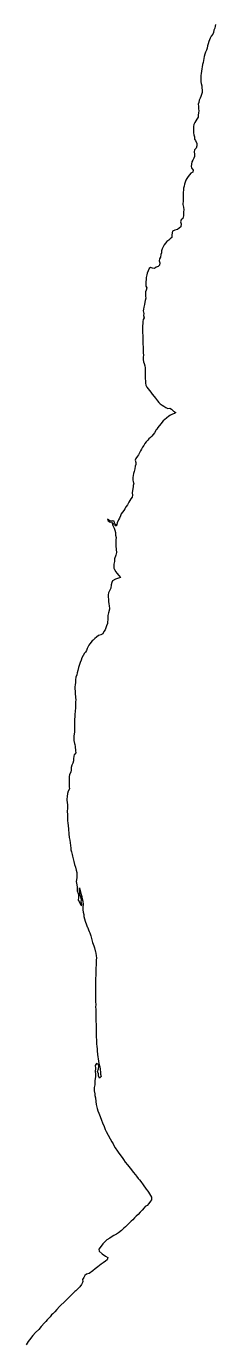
# Model space of a CAD drawing. Extents: x -74 to -34.8, y -33.8 to 5.3.
# Drawn here: x -39.262 to -39.071, y -17.834 to -16.506 of the extents above; entities that cross this region are included whole.
import ezdxf

# ---------------------------------------------------------------- set-up
doc = ezdxf.new("R2010")
doc.units = 0
doc.header["$LTSCALE"] = 2
doc.layers.add('UFEBRASIL', color=7, linetype='Continuous')

msp = doc.modelspace()

# ---------------------------------------------------------------- linework, layer by layer
at = {"layer": 'UFEBRASIL'}
msp.add_lwpolyline([(-39.0713, -16.5044), (-39.0717, -16.5064), (-39.0723, -16.5082), (-39.0731, -16.5104), (-39.0735, -16.5125), (-39.0742, -16.5143), (-39.0757, -16.5162), (-39.0767, -16.5182), (-39.0774, -16.5201), (-39.0781, -16.5218), (-39.0789, -16.524), (-39.0796, -16.526), (-39.08, -16.5285), (-39.0807, -16.5305), (-39.0814, -16.5323), (-39.0823, -16.5344), (-39.0829, -16.5367), (-39.0832, -16.5388), (-39.0836, -16.5408), (-39.084, -16.5429), (-39.0845, -16.545), (-39.085, -16.5472), (-39.0853, -16.5494), (-39.0855, -16.5515), (-39.0859, -16.5539), (-39.0864, -16.5559), (-39.0864, -16.5579), (-39.0862, -16.5599), (-39.0863, -16.5622), (-39.0858, -16.5641), (-39.0853, -16.5663), (-39.0851, -16.5686), (-39.0849, -16.5704), (-39.0849, -16.573), (-39.0855, -16.5751), (-39.0864, -16.577), (-39.0871, -16.5789), (-39.0879, -16.5809), (-39.0883, -16.583), (-39.0888, -16.585), (-39.0887, -16.587), (-39.0886, -16.5894), (-39.0883, -16.5916), (-39.0886, -16.5937), (-39.0889, -16.5959), (-39.0891, -16.5981), (-39.0904, -16.5998), (-39.0914, -16.6015), (-39.0922, -16.6034), (-39.0933, -16.6053), (-39.0938, -16.6074), (-39.0938, -16.6088), (-39.0938, -16.6117), (-39.0937, -16.6138), (-39.0932, -16.6158), (-39.0926, -16.6178), (-39.0925, -16.62), (-39.0918, -16.6213), (-39.0903, -16.6244), (-39.0904, -16.627), (-39.0909, -16.6291), (-39.0926, -16.6307), (-39.0931, -16.6328), (-39.0928, -16.6353), (-39.0927, -16.6375), (-39.0933, -16.6393), (-39.0945, -16.6414), (-39.0954, -16.6431), (-39.0957, -16.6453), (-39.096, -16.6475), (-39.0956, -16.6491), (-39.0941, -16.6514), (-39.0945, -16.6533), (-39.0965, -16.6544), (-39.0978, -16.656), (-39.0991, -16.6578), (-39.1004, -16.6597), (-39.1015, -16.6615), (-39.1022, -16.6635), (-39.1026, -16.6654), (-39.1031, -16.6676), (-39.1036, -16.6696), (-39.1038, -16.6716), (-39.104, -16.6735), (-39.1041, -16.6758), (-39.1041, -16.6781), (-39.1042, -16.6801), (-39.1042, -16.6818), (-39.1043, -16.686), (-39.1038, -16.6888), (-39.1033, -16.6914), (-39.1039, -16.6934), (-39.1037, -16.6957), (-39.1037, -16.6973), (-39.1045, -16.7), (-39.106, -16.7014), (-39.1068, -16.7033), (-39.1061, -16.7055), (-39.1066, -16.7083), (-39.108, -16.7099), (-39.1099, -16.711), (-39.1126, -16.7117), (-39.1148, -16.7129), (-39.1153, -16.7145), (-39.1155, -16.717), (-39.1156, -16.7191), (-39.1173, -16.7204), (-39.1187, -16.7219), (-39.1207, -16.7231), (-39.1218, -16.7249), (-39.1232, -16.7265), (-39.1243, -16.7285), (-39.1252, -16.7305), (-39.1258, -16.7326), (-39.1261, -16.7348), (-39.1265, -16.7364), (-39.1269, -16.7389), (-39.1281, -16.7408), (-39.1284, -16.7428), (-39.1277, -16.7448), (-39.128, -16.747), (-39.1294, -16.7486), (-39.1314, -16.7492), (-39.1331, -16.7503), (-39.135, -16.7501), (-39.1371, -16.7495), (-39.1384, -16.7505), (-39.1395, -16.7528), (-39.1404, -16.7551), (-39.1407, -16.757), (-39.1415, -16.7595), (-39.1414, -16.7619), (-39.1417, -16.7637), (-39.1419, -16.7661), (-39.1416, -16.7681), (-39.1409, -16.7701), (-39.1413, -16.7722), (-39.1421, -16.7741), (-39.1422, -16.7761), (-39.142, -16.7782), (-39.1419, -16.7805), (-39.1424, -16.7827), (-39.1428, -16.7843), (-39.1432, -16.7867), (-39.1438, -16.7893), (-39.1442, -16.7914), (-39.1443, -16.793), (-39.1439, -16.7958), (-39.144, -16.7979), (-39.1436, -16.8002), (-39.1444, -16.8017), (-39.1448, -16.8039), (-39.1449, -16.805), (-39.1451, -16.8091), (-39.1451, -16.8112), (-39.1451, -16.813), (-39.1452, -16.8154), (-39.1447, -16.818), (-39.1449, -16.8202), (-39.1447, -16.8224), (-39.1448, -16.825), (-39.1447, -16.827), (-39.1443, -16.8291), (-39.1445, -16.8313), (-39.1443, -16.8336), (-39.1445, -16.8358), (-39.1441, -16.8376), (-39.1443, -16.84), (-39.1445, -16.8423), (-39.1442, -16.8444), (-39.1433, -16.8463), (-39.1428, -16.8484), (-39.1425, -16.8505), (-39.1423, -16.8519), (-39.1424, -16.8544), (-39.1424, -16.8573), (-39.1423, -16.8581), (-39.1423, -16.8616), (-39.1422, -16.8638), (-39.142, -16.8659), (-39.1418, -16.868), (-39.1406, -16.87), (-39.1393, -16.8716), (-39.138, -16.8734), (-39.1368, -16.8751), (-39.1353, -16.8772), (-39.1332, -16.8796), (-39.1319, -16.8812), (-39.13, -16.8838), (-39.1287, -16.8855), (-39.1273, -16.8867), (-39.1254, -16.8881), (-39.1236, -16.8893), (-39.1216, -16.8907), (-39.1195, -16.8917), (-39.1174, -16.8911), (-39.1157, -16.8923), (-39.1138, -16.8941), (-39.1116, -16.8956), (-39.1128, -16.8967), (-39.1149, -16.8973), (-39.1168, -16.8983), (-39.1186, -16.8994), (-39.121, -16.9013), (-39.1227, -16.9027), (-39.1242, -16.9041), (-39.1256, -16.9057), (-39.1264, -16.9066), (-39.1282, -16.9091), (-39.1295, -16.9108), (-39.1307, -16.9124), (-39.1313, -16.9132), (-39.1331, -16.9159), (-39.1343, -16.9177), (-39.1356, -16.9193), (-39.1371, -16.9207), (-39.1386, -16.9221), (-39.1399, -16.9233), (-39.1414, -16.925), (-39.1427, -16.9269), (-39.1438, -16.9287), (-39.145, -16.9305), (-39.1461, -16.9324), (-39.1471, -16.9343), (-39.1482, -16.9363), (-39.1493, -16.9381), (-39.1503, -16.9396), (-39.1518, -16.9419), (-39.1524, -16.9437), (-39.1519, -16.9459), (-39.152, -16.9479), (-39.1524, -16.9498), (-39.1528, -16.9524), (-39.1536, -16.955), (-39.1542, -16.9571), (-39.1547, -16.9589), (-39.1548, -16.9611), (-39.1549, -16.9633), (-39.1546, -16.9653), (-39.154, -16.9668), (-39.1545, -16.9693), (-39.1546, -16.9704), (-39.1553, -16.9743), (-39.1554, -16.9767), (-39.1553, -16.9788), (-39.1556, -16.9808), (-39.1568, -16.9825), (-39.1579, -16.9842), (-39.1589, -16.9861), (-39.1603, -16.9886), (-39.1615, -16.9902), (-39.163, -16.9926), (-39.164, -16.9944), (-39.1653, -16.9959), (-39.1668, -16.9978), (-39.1675, -16.9998), (-39.1684, -17.0022), (-39.1693, -17.0036), (-39.1706, -17.0067), (-39.1715, -17.0098), (-39.1726, -17.0099), (-39.1719, -17.0082), (-39.1727, -17.0085), (-39.1747, -17.0081), (-39.1733, -17.0067), (-39.1737, -17.005), (-39.1759, -17.0046), (-39.1779, -17.005), (-39.1803, -17.0031), (-39.1797, -17.0048), (-39.1778, -17.006), (-39.176, -17.0058), (-39.1756, -17.0071), (-39.1752, -17.0094), (-39.1738, -17.012), (-39.1732, -17.0141), (-39.1723, -17.0164), (-39.1724, -17.0193), (-39.1718, -17.0215), (-39.1719, -17.0239), (-39.172, -17.0252), (-39.1722, -17.0282), (-39.1721, -17.0298), (-39.1717, -17.0338), (-39.1715, -17.0365), (-39.1721, -17.0393), (-39.1734, -17.0431), (-39.1735, -17.0457), (-39.1741, -17.0485), (-39.1739, -17.0523), (-39.1733, -17.0539), (-39.1721, -17.0561), (-39.171, -17.0574), (-39.1689, -17.0597), (-39.1675, -17.0619), (-39.1723, -17.0637), (-39.1753, -17.0651), (-39.1762, -17.0669), (-39.1766, -17.0693), (-39.177, -17.0725), (-39.1782, -17.0746), (-39.1796, -17.0772), (-39.1799, -17.0793), (-39.1798, -17.0812), (-39.1796, -17.0841), (-39.1794, -17.0862), (-39.1792, -17.0884), (-39.1787, -17.0903), (-39.1784, -17.0932), (-39.1785, -17.0939), (-39.1795, -17.0976), (-39.18, -17.1003), (-39.1802, -17.1046), (-39.1804, -17.1065), (-39.1806, -17.1082), (-39.1813, -17.1106), (-39.1828, -17.1146), (-39.1841, -17.1164), (-39.1853, -17.1186), (-39.1873, -17.1195), (-39.1894, -17.1204), (-39.1917, -17.1221), (-39.1933, -17.1234), (-39.1949, -17.1249), (-39.1959, -17.1258), (-39.1984, -17.1286), (-39.1992, -17.1302), (-39.2011, -17.1333), (-39.2016, -17.1353), (-39.2026, -17.1371), (-39.2035, -17.1382), (-39.205, -17.1406), (-39.2062, -17.1429), (-39.207, -17.1451), (-39.208, -17.1476), (-39.209, -17.1507), (-39.2096, -17.1525), (-39.2104, -17.1556), (-39.211, -17.158), (-39.2115, -17.16), (-39.2123, -17.1624), (-39.2127, -17.1649), (-39.2129, -17.1681), (-39.2132, -17.1698), (-39.2133, -17.1723), (-39.2133, -17.1728), (-39.2131, -17.1777), (-39.2127, -17.1833), (-39.2125, -17.1841), (-39.2126, -17.1881), (-39.2128, -17.1906), (-39.2128, -17.1924), (-39.2132, -17.1973), (-39.2134, -17.1991), (-39.2135, -17.2022), (-39.2137, -17.2045), (-39.2137, -17.2051), (-39.2139, -17.2101), (-39.2139, -17.2131), (-39.2139, -17.215), (-39.2139, -17.2174), (-39.2143, -17.2218), (-39.2143, -17.2242), (-39.2143, -17.2261), (-39.2136, -17.2292), (-39.2133, -17.2303), (-39.2132, -17.2322), (-39.2127, -17.2365), (-39.2125, -17.2386), (-39.214, -17.2407), (-39.2143, -17.2418), (-39.2146, -17.2446), (-39.2149, -17.2467), (-39.2154, -17.2489), (-39.2164, -17.251), (-39.217, -17.2534), (-39.217, -17.2556), (-39.2176, -17.2581), (-39.2188, -17.2604), (-39.2191, -17.2626), (-39.2193, -17.2687), (-39.2192, -17.2701), (-39.219, -17.2729), (-39.2188, -17.275), (-39.2203, -17.2772), (-39.2207, -17.2797), (-39.2212, -17.2824), (-39.2216, -17.2852), (-39.2216, -17.2862), (-39.2209, -17.2909), (-39.2209, -17.2946), (-39.221, -17.2974), (-39.2208, -17.3011), (-39.2207, -17.3066), (-39.2204, -17.3095), (-39.2202, -17.3119), (-39.2197, -17.3156), (-39.2194, -17.3203), (-39.2191, -17.324), (-39.2186, -17.3265), (-39.2181, -17.3293), (-39.2178, -17.332), (-39.2176, -17.3345), (-39.2173, -17.3362), (-39.2168, -17.3382), (-39.2161, -17.3409), (-39.2157, -17.3428), (-39.215, -17.3454), (-39.2144, -17.3482), (-39.2137, -17.351), (-39.2128, -17.3539), (-39.212, -17.3567), (-39.2115, -17.3593), (-39.2114, -17.3621), (-39.2115, -17.3645), (-39.2122, -17.3683), (-39.2117, -17.3698), (-39.2112, -17.3735), (-39.211, -17.3756), (-39.2111, -17.3776), (-39.2101, -17.3802), (-39.2098, -17.3823), (-39.2098, -17.3845), (-39.2101, -17.3869), (-39.209, -17.3885), (-39.2079, -17.3907), (-39.2067, -17.3928), (-39.2064, -17.3915), (-39.2071, -17.3884), (-39.2067, -17.3866), (-39.2075, -17.384), (-39.2083, -17.3815), (-39.2088, -17.3746), (-39.2078, -17.3789), (-39.207, -17.3812), (-39.2064, -17.3835), (-39.2062, -17.3845), (-39.2054, -17.3882), (-39.205, -17.3913), (-39.2052, -17.3937), (-39.2052, -17.3968), (-39.2049, -17.3991), (-39.2045, -17.4016), (-39.2042, -17.4034), (-39.2029, -17.4082), (-39.2018, -17.412), (-39.201, -17.4138), (-39.2007, -17.4144), (-39.199, -17.4187), (-39.1984, -17.4199), (-39.1974, -17.4229), (-39.1959, -17.4284), (-39.1955, -17.4296), (-39.1943, -17.4332), (-39.1936, -17.435), (-39.1928, -17.4381), (-39.1927, -17.4387), (-39.1919, -17.4429), (-39.1915, -17.4455), (-39.1919, -17.4472), (-39.192, -17.4498), (-39.192, -17.4533), (-39.1921, -17.4547), (-39.1921, -17.4585), (-39.1921, -17.4603), (-39.1923, -17.4628), (-39.1924, -17.4657), (-39.1926, -17.4682), (-39.1926, -17.4706), (-39.1926, -17.4716), (-39.1926, -17.4749), (-39.1926, -17.4777), (-39.1926, -17.4797), (-39.1925, -17.4828), (-39.1925, -17.4833), (-39.1925, -17.4872), (-39.1924, -17.4894), (-39.1923, -17.4921), (-39.1924, -17.4948), (-39.1923, -17.4968), (-39.1923, -17.5003), (-39.1923, -17.5031), (-39.1922, -17.506), (-39.1921, -17.5097), (-39.192, -17.5116), (-39.1919, -17.5153), (-39.1919, -17.5179), (-39.1918, -17.5217), (-39.1918, -17.5241), (-39.1916, -17.5289), (-39.1914, -17.5314), (-39.1911, -17.5348), (-39.191, -17.5366), (-39.1908, -17.5389), (-39.1905, -17.5426), (-39.1901, -17.5448), (-39.1898, -17.5469), (-39.1895, -17.5493), (-39.1891, -17.5517), (-39.1886, -17.5539), (-39.1883, -17.5548), (-39.1878, -17.5578), (-39.1875, -17.5604), (-39.1874, -17.5624), (-39.187, -17.5647), (-39.1886, -17.5665), (-39.1896, -17.5642), (-39.1897, -17.5621), (-39.1905, -17.5598), (-39.1897, -17.5569), (-39.1891, -17.5542), (-39.1897, -17.5525), (-39.1915, -17.5516), (-39.1929, -17.5535), (-39.1927, -17.5565), (-39.1928, -17.5599), (-39.1925, -17.5617), (-39.1926, -17.5647), (-39.1931, -17.5691), (-39.1932, -17.5712), (-39.1934, -17.573), (-39.1938, -17.5759), (-39.1938, -17.5791), (-39.1934, -17.5822), (-39.1931, -17.5839), (-39.1926, -17.5862), (-39.1922, -17.5899), (-39.1918, -17.5929), (-39.1909, -17.5969), (-39.1901, -17.5994), (-39.1892, -17.6017), (-39.1879, -17.6051), (-39.1865, -17.6088), (-39.1854, -17.6115), (-39.1839, -17.6153), (-39.1827, -17.6183), (-39.1818, -17.6202), (-39.1799, -17.6238), (-39.1777, -17.6277), (-39.1761, -17.6305), (-39.1748, -17.6325), (-39.1739, -17.6343), (-39.1726, -17.6365), (-39.1703, -17.6399), (-39.169, -17.642), (-39.1658, -17.6463), (-39.1643, -17.6485), (-39.1625, -17.651), (-39.1603, -17.6539), (-39.1577, -17.6571), (-39.1564, -17.6587), (-39.1544, -17.661), (-39.1522, -17.6639), (-39.1511, -17.6652), (-39.1495, -17.6674), (-39.1482, -17.669), (-39.1469, -17.6707), (-39.1445, -17.674), (-39.1414, -17.6783), (-39.1409, -17.679), (-39.1392, -17.6814), (-39.137, -17.6846), (-39.1361, -17.6865), (-39.1362, -17.689), (-39.137, -17.6904), (-39.1386, -17.6928), (-39.1405, -17.6946), (-39.1423, -17.6958), (-39.1436, -17.6971), (-39.1456, -17.6995), (-39.1475, -17.7014), (-39.1496, -17.7037), (-39.1515, -17.7056), (-39.1531, -17.7073), (-39.155, -17.7092), (-39.1565, -17.7107), (-39.16, -17.714), (-39.1623, -17.7161), (-39.1639, -17.7176), (-39.1662, -17.7198), (-39.1693, -17.7223), (-39.1713, -17.7237), (-39.1739, -17.7249), (-39.1758, -17.7259), (-39.1782, -17.7276), (-39.181, -17.7295), (-39.1836, -17.7317), (-39.185, -17.7333), (-39.1868, -17.7357), (-39.1893, -17.7388), (-39.1889, -17.7409), (-39.1858, -17.7435), (-39.1825, -17.7457), (-39.1801, -17.7473), (-39.1807, -17.7494), (-39.1826, -17.751), (-39.1849, -17.7526), (-39.1869, -17.754), (-39.1903, -17.7566), (-39.1929, -17.7587), (-39.1954, -17.7606), (-39.1989, -17.7633), (-39.2015, -17.764), (-39.2033, -17.7654), (-39.2042, -17.7673), (-39.2057, -17.7693), (-39.2053, -17.7714), (-39.2056, -17.7725), (-39.2068, -17.7744), (-39.2084, -17.7767), (-39.2104, -17.7787), (-39.2125, -17.7807), (-39.2134, -17.7815), (-39.2164, -17.7844), (-39.2181, -17.786), (-39.221, -17.789), (-39.2222, -17.7903), (-39.2238, -17.7919), (-39.2279, -17.7954), (-39.2289, -17.7965), (-39.2317, -17.7994), (-39.2336, -17.8018), (-39.2357, -17.8038), (-39.2368, -17.805), (-39.2382, -17.8071), (-39.2399, -17.8086), (-39.2413, -17.81), (-39.2426, -17.8115), (-39.2441, -17.8131), (-39.2475, -17.8168), (-39.2498, -17.8196), (-39.2531, -17.8229), (-39.2558, -17.8259), (-39.2591, -17.8301), (-39.2604, -17.8317), (-39.2624, -17.835)], dxfattribs=at)

doc.saveas('drawing.dxf')
